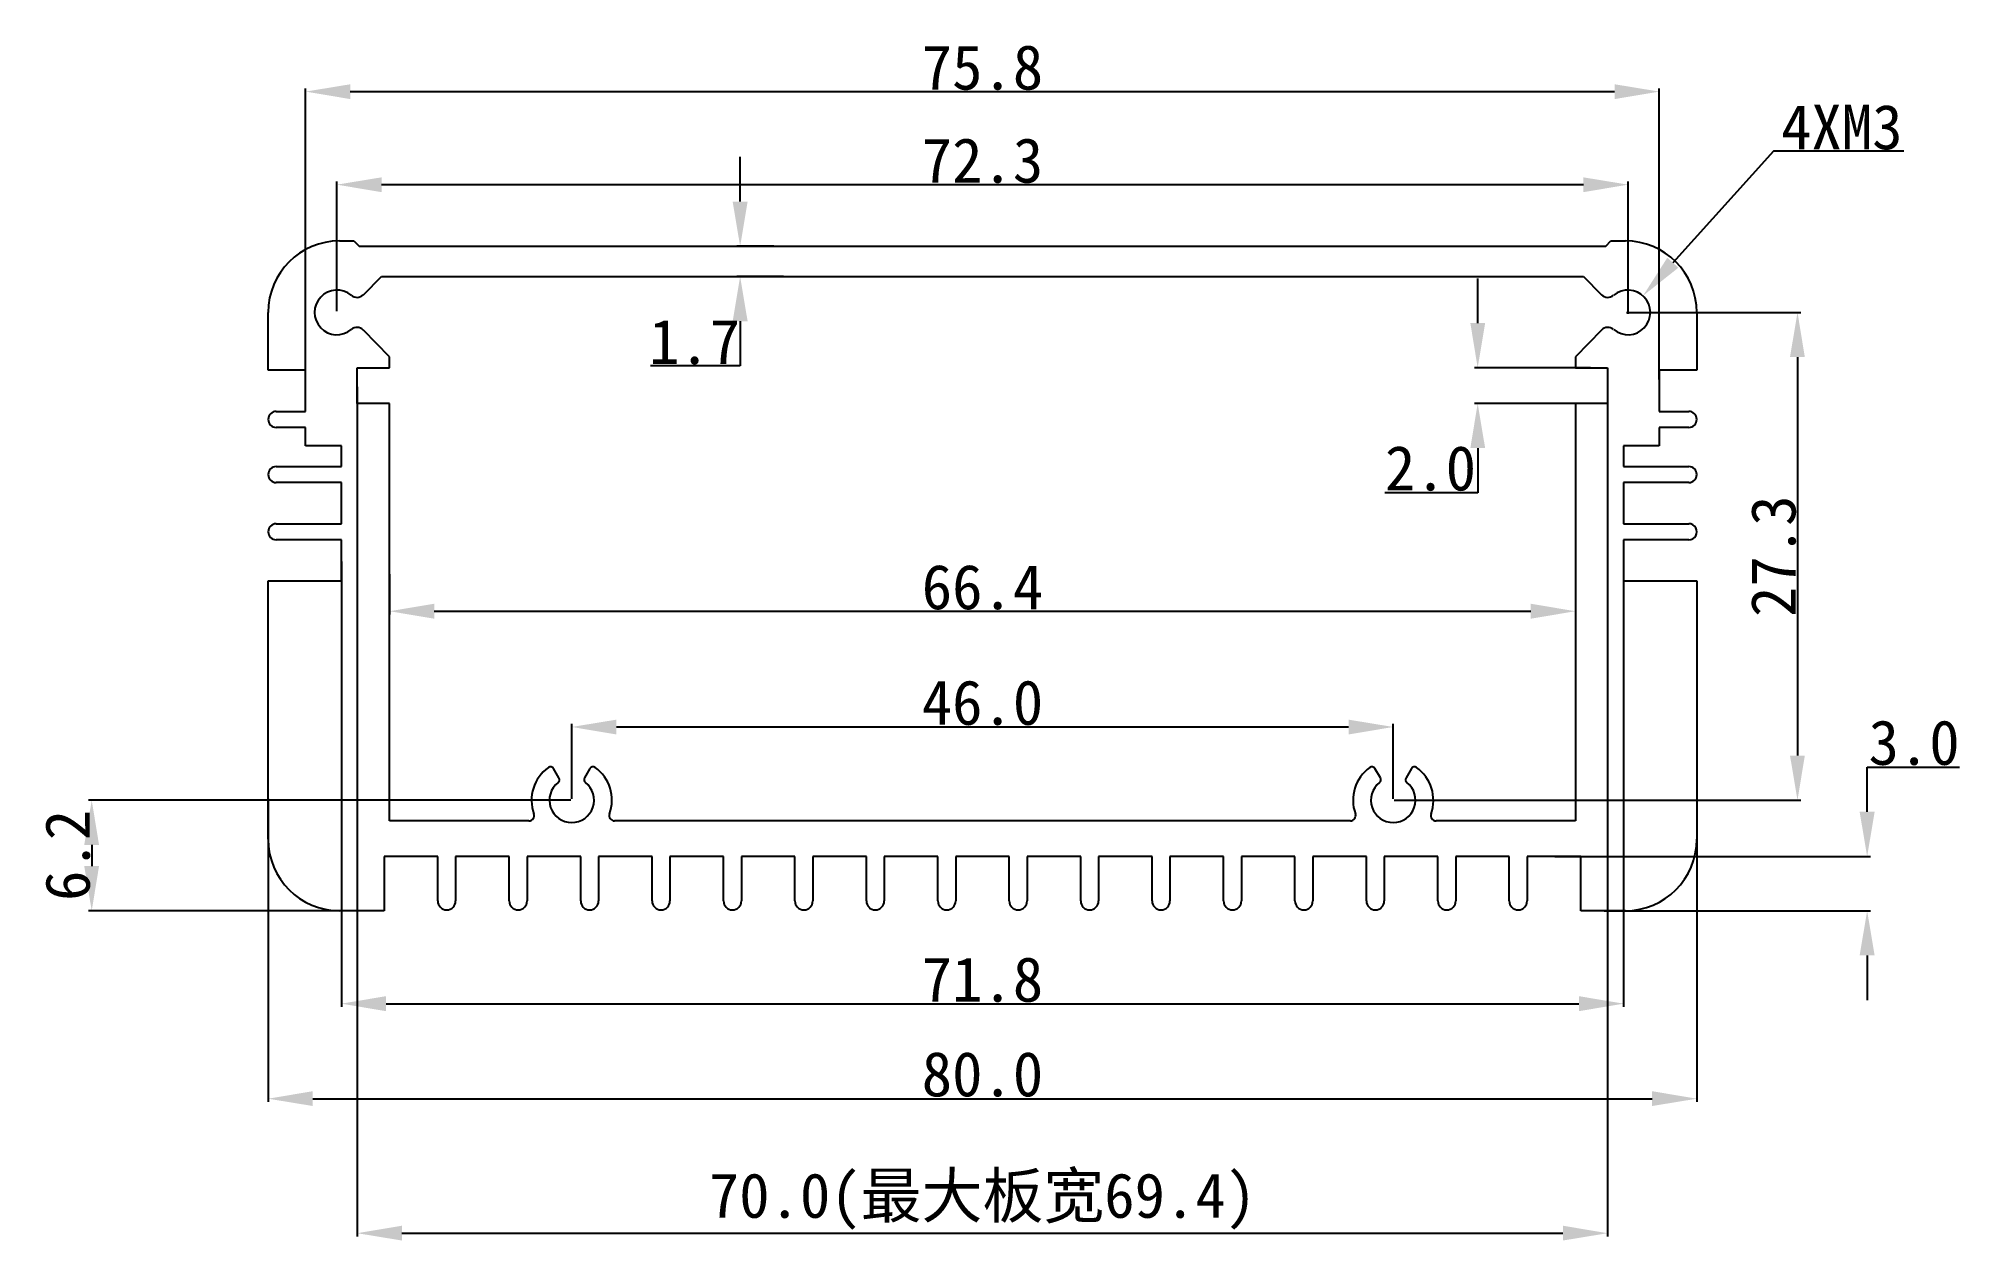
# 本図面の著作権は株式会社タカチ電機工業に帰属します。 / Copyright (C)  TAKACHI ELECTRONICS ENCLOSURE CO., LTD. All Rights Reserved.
# Model space of a CAD drawing. Header units: inches. Extents: x -12 to 95, y -11 to 56.
import ezdxf

# ---------------------------------------------------------------- set-up
doc = ezdxf.new("R2010")
doc.units = ezdxf.units.IN
doc.header["$MEASUREMENT"] = 0
doc.layers.get('Defpoints').update_dxf_attribs({"lineweight": 25})
doc.layers.add('1', color=30, linetype='Continuous')
doc.styles.get("Standard").update_dxf_attribs({"font": 'simhei.ttf'})
doc.dimstyles.get("Standard").update_dxf_attribs({"dimtxt": 2.5, "dimasz": 2.5, "dimexe": 0.18, "dimexo": 0.0625, "dimgap": 0.09, "dimtad": 1, "dimtoh": 1, "dimdec": 1, "dimzin": 0, "dimdsep": 46, "dimtxsty": 'Standard', "dimcen": 0.09, "dimadec": 0, "dimazin": 0, "dimtfac": 1, "dimtdec": 1, "dimtofl": 0, "dimtmove": 0, "dimatfit": 3, "dimfxl": 1, "dimtolj": 1, "dimtzin": 0, "dimarcsym": 0})

# ---------------------------------------------------------------- blocks, each defined once
blk = doc.blocks.new('*D62')
at = {"color": 0, "lineweight": -2}
for p, q in [((4.43, 41.22), (4.43, 48.49)), ((76.73, 41.22), (76.73, 48.49)), ((6.93, 48.31), (74.23, 48.31))]:
    blk.add_line(p, q, dxfattribs=at)
at = {"color": 0}
for points in [[(6.93, 48.72), (6.93, 47.89), (4.43, 48.31)], [(74.23, 48.72), (74.23, 47.89), (76.73, 48.31)]]:
    blk.add_solid(points, dxfattribs=at)
at = {"layer": 'Defpoints', "color": 0}
for p in [(76.73, 48.31), (4.43, 41.16), (76.73, 41.16)]:
    blk.add_point(p, dxfattribs=at)
at = {"color": 0, "insert": (40.58, 49.65), "char_height": 2.5, "attachment_point": 5}
blk.add_mtext('\\A1;72.3', dxfattribs=at)
blk = doc.blocks.new('*D63')
at = {"color": 0, "lineweight": -2}
for p, q in [((2.68, 37.4), (2.68, 53.7)), ((5.18, 53.52), (75.98, 53.52)), ((78.48, 37.4), (78.48, 53.7))]:
    blk.add_line(p, q, dxfattribs=at)
at = {"color": 0}
for points in [[(5.18, 53.93), (5.18, 53.1), (2.68, 53.52)], [(75.98, 53.93), (75.98, 53.1), (78.48, 53.52)]]:
    blk.add_solid(points, dxfattribs=at)
at = {"layer": 'Defpoints', "color": 0}
for p in [(78.48, 53.52), (2.68, 37.33), (78.48, 37.33)]:
    blk.add_point(p, dxfattribs=at)
at = {"color": 0, "insert": (40.58, 54.86), "char_height": 2.5, "attachment_point": 5}
blk.add_mtext('\\A1;75.8', dxfattribs=at)
blk = doc.blocks.new('*D64')
at = {"color": 0, "lineweight": -2}
for p, q in [((27.01, 47.36), (27.01, 49.86)), ((28.89, 44.86), (26.83, 44.86)), ((29.44, 43.16), (26.83, 43.16)), ((27.01, 40.66), (27.01, 38.16)), ((27.01, 38.16), (21.99, 38.16))]:
    blk.add_line(p, q, dxfattribs=at)
at = {"color": 0}
for points in [[(26.59, 47.36), (27.43, 47.36), (27.01, 44.86)], [(26.59, 40.66), (27.43, 40.66), (27.01, 43.16)]]:
    blk.add_solid(points, dxfattribs=at)
at = {"layer": 'Defpoints', "color": 0}
for p in [(28.95, 44.86), (27.01, 43.16), (29.5, 43.16)]:
    blk.add_point(p, dxfattribs=at)
at = {"color": 0, "insert": (24.46, 39.5), "char_height": 2.5, "attachment_point": 5}
blk.add_mtext('\\A1;1.7', dxfattribs=at)
blk = doc.blocks.new('*D65')
at = {"color": 0, "lineweight": -2}
for p, q in [((68.31, 40.56), (68.31, 43.06)), ((74.62, 38.06), (68.13, 38.06)), ((74.62, 36.06), (68.13, 36.06)), ((68.31, 33.56), (68.31, 31.06)), ((68.31, 31.06), (63.11, 31.06))]:
    blk.add_line(p, q, dxfattribs=at)
at = {"color": 0}
for points in [[(67.9, 40.56), (68.73, 40.56), (68.31, 38.06)], [(67.9, 33.56), (68.73, 33.56), (68.31, 36.06)]]:
    blk.add_solid(points, dxfattribs=at)
at = {"layer": 'Defpoints', "color": 0}
for p in [(74.68, 38.06), (68.31, 36.06), (74.68, 36.06)]:
    blk.add_point(p, dxfattribs=at)
at = {"color": 0, "insert": (65.67, 32.42), "char_height": 2.5, "attachment_point": 5}
blk.add_mtext('\\A1;2.0', dxfattribs=at)
blk = doc.blocks.new('*D66')
at = {"color": 0, "lineweight": -2}
for p, q in [((76.79, 41.16), (86.4, 41.16)), ((86.22, 38.66), (86.22, 16.35)), ((63.64, 13.85), (86.4, 13.85))]:
    blk.add_line(p, q, dxfattribs=at)
at = {"color": 0}
for points in [[(85.8, 38.66), (86.63, 38.66), (86.22, 41.16)], [(85.8, 16.35), (86.63, 16.35), (86.22, 13.85)]]:
    blk.add_solid(points, dxfattribs=at)
at = {"layer": 'Defpoints', "color": 0}
for p in [(76.73, 41.16), (63.58, 13.85), (86.22, 13.85)]:
    blk.add_point(p, dxfattribs=at)
at = {"color": 0, "insert": (84.88, 27.51), "char_height": 2.5, "attachment_point": 5, "rotation": 90}
blk.add_mtext('\\A1;27.3', dxfattribs=at)
blk = doc.blocks.new('*D67')
at = {"color": 0, "lineweight": -2}
for p, q in [((4.68, 27.22), (4.68, 2.28)), ((76.48, 27.22), (76.48, 2.28)), ((7.18, 2.46), (73.98, 2.46))]:
    blk.add_line(p, q, dxfattribs=at)
at = {"color": 0}
for points in [[(7.18, 2.88), (7.18, 2.04), (4.68, 2.46)], [(73.98, 2.88), (73.98, 2.04), (76.48, 2.46)]]:
    blk.add_solid(points, dxfattribs=at)
at = {"layer": 'Defpoints', "color": 0}
for p in [(4.68, 27.28), (76.48, 27.28), (76.48, 2.46)]:
    blk.add_point(p, dxfattribs=at)
at = {"color": 0, "insert": (40.58, 3.8), "char_height": 2.5, "attachment_point": 5}
blk.add_mtext('\\A1;71.8', dxfattribs=at)
blk = doc.blocks.new('*D68')
at = {"color": 0, "lineweight": -2}
for p, q in [((80.58, 16.31), (80.58, -3.04)), ((0.58, 13.93), (0.58, -3.04)), ((3.08, -2.86), (78.08, -2.86))]:
    blk.add_line(p, q, dxfattribs=at)
at = {"color": 0}
for points in [[(3.08, -2.44), (3.08, -3.27), (0.58, -2.86)], [(78.08, -2.44), (78.08, -3.27), (80.58, -2.86)]]:
    blk.add_solid(points, dxfattribs=at)
at = {"layer": 'Defpoints', "color": 0}
for p in [(80.58, 16.37), (0.58, 13.99), (80.58, -2.86)]:
    blk.add_point(p, dxfattribs=at)
at = {"color": 0, "insert": (40.58, -1.5), "char_height": 2.5, "attachment_point": 5}
blk.add_mtext('\\A1;80.0', dxfattribs=at)
blk = doc.blocks.new('*D69')
at = {"color": 0, "lineweight": -2}
for p, q in [((17.52, 13.85), (-9.48, 13.85)), ((-9.3, 11.35), (-9.3, 10.16)), ((5.77, 7.66), (-9.48, 7.66))]:
    blk.add_line(p, q, dxfattribs=at)
at = {"color": 0}
for points in [[(-9.72, 11.35), (-8.89, 11.35), (-9.3, 13.85)], [(-9.72, 10.16), (-8.89, 10.16), (-9.3, 7.66)]]:
    blk.add_solid(points, dxfattribs=at)
at = {"layer": 'Defpoints', "color": 0}
for p in [(17.58, 13.85), (-9.3, 7.66), (5.83, 7.66)]:
    blk.add_point(p, dxfattribs=at)
at = {"color": 0, "insert": (-10.64, 10.76), "char_height": 2.5, "attachment_point": 5, "rotation": 90}
blk.add_mtext('\\A1;6.2', dxfattribs=at)
blk = doc.blocks.new('*D70')
at = {"color": 0, "lineweight": -2}
for p, q in [((90.12, 13.2), (90.12, 15.7)), ((90.12, 15.7), (95.3, 15.7)), ((72.64, 10.7), (90.3, 10.7)), ((75.39, 7.66), (90.3, 7.66)), ((90.12, 5.16), (90.12, 2.66))]:
    blk.add_line(p, q, dxfattribs=at)
at = {"color": 0}
for points in [[(89.7, 13.2), (90.54, 13.2), (90.12, 10.7)], [(89.7, 5.16), (90.54, 5.16), (90.12, 7.66)]]:
    blk.add_solid(points, dxfattribs=at)
at = {"layer": 'Defpoints', "color": 0}
for p in [(72.58, 10.7), (90.12, 10.7), (75.33, 7.66)]:
    blk.add_point(p, dxfattribs=at)
at = {"color": 0, "insert": (92.75, 17.06), "char_height": 2.5, "attachment_point": 5}
blk.add_mtext('\\A1;3.0', dxfattribs=at)
blk = doc.blocks.new('*D71')
at = {"color": 0, "lineweight": -2}
for p, q in [((7.38, 26.5), (7.38, 24.25)), ((73.78, 26.5), (73.78, 24.25)), ((9.88, 24.43), (71.28, 24.43))]:
    blk.add_line(p, q, dxfattribs=at)
at = {"color": 0}
for points in [[(9.88, 24.85), (9.88, 24.01), (7.38, 24.43)], [(71.28, 24.85), (71.28, 24.01), (73.78, 24.43)]]:
    blk.add_solid(points, dxfattribs=at)
at = {"layer": 'Defpoints', "color": 0}
for p in [(7.38, 26.56), (73.78, 26.56), (73.78, 24.43)]:
    blk.add_point(p, dxfattribs=at)
at = {"color": 0, "insert": (40.58, 25.77), "char_height": 2.5, "attachment_point": 5}
blk.add_mtext('\\A1;66.4', dxfattribs=at)
blk = doc.blocks.new('*D72')
at = {"layer": '1', "color": 0, "lineweight": -2}
for p, q in [((5.57, 37), (5.57, -10.57)), ((75.58, 37), (75.58, -10.57)), ((8.07, -10.39), (73.08, -10.39))]:
    blk.add_line(p, q, dxfattribs=at)
at = {"layer": '1', "color": 0}
for points in [[(8.07, -9.97), (8.07, -10.8), (5.57, -10.39)], [(73.08, -9.97), (73.08, -10.8), (75.58, -10.39)]]:
    blk.add_solid(points, dxfattribs=at)
at = {"layer": 'Defpoints', "color": 0}
for p in [(5.57, 37.06), (75.58, 37.06), (75.58, -10.39)]:
    blk.add_point(p, dxfattribs=at)
at = {"layer": '1', "color": 0, "insert": (40.58, -8.61), "char_height": 2.5, "attachment_point": 5}
blk.add_mtext('\\A1;70.0(最大板宽69.4)', dxfattribs=at)
blk = doc.blocks.new('*D73')
at = {"color": 0, "lineweight": -2}
for p, q in [((17.58, 13.92), (17.58, 18.13)), ((20.08, 17.95), (61.08, 17.95)), ((63.58, 13.92), (63.58, 18.13))]:
    blk.add_line(p, q, dxfattribs=at)
at = {"color": 0}
for points in [[(20.08, 18.36), (20.08, 17.53), (17.58, 17.95)], [(61.08, 18.36), (61.08, 17.53), (63.58, 17.95)]]:
    blk.add_solid(points, dxfattribs=at)
at = {"layer": 'Defpoints', "color": 0}
for p in [(63.58, 17.95), (17.58, 13.85), (63.58, 13.85)]:
    blk.add_point(p, dxfattribs=at)
at = {"color": 0, "insert": (40.58, 19.3), "char_height": 2.5, "attachment_point": 5}
blk.add_mtext('\\A1;46.0', dxfattribs=at)
blk = doc.blocks.new('*D74')
at = {"color": 0, "lineweight": -2}
for p, q in [((84.88, 50.18), (79.24, 43.94)), ((92.18, 50.18), (84.88, 50.18)), ((76.64, 41.16), (76.82, 41.16)), ((76.73, 41.07), (76.73, 41.25))]:
    blk.add_line(p, q, dxfattribs=at)
at = {"color": 0}
blk.add_solid([(78.93, 44.22), (79.55, 43.66), (77.57, 42.09)], dxfattribs=at)
at = {"layer": 'Defpoints', "color": 0}
for p in [(77.57, 42.09), (75.89, 40.23)]:
    blk.add_point(p, dxfattribs=at)
at = {"color": 0, "insert": (88.7, 51.52), "char_height": 2.5, "attachment_point": 5}
blk.add_mtext('\\A1;{\\f@SimHei|b0|i0|c134|p49;4XM3}', dxfattribs=at)

msp = doc.modelspace()

# ---------------------------------------------------------------- linework, layer by layer
for p, q in [((4.58, 45.16), (5.38, 45.16)), ((5.38, 45.16), (5.67, 44.86)), ((5.67, 44.86), (75.49, 44.86)), ((75.49, 44.86), (75.77, 45.16)), ((75.77, 45.16), (76.58, 45.16)), ((5.91, 42.15), (6.92, 43.16)), ((6.92, 43.16), (74.24, 43.16)), ((74.24, 43.16), (75.25, 42.15)), ((0.58, 37.92), (0.58, 41.16)), ((80.58, 41.16), (80.58, 37.92)), ((7.38, 38.68), (5.91, 40.17)), ((75.25, 40.17), (73.78, 38.68)), ((2.68, 37.92), (0.58, 37.92)), ((2.68, 35.62), (2.68, 37.92)), ((5.57, 36.06), (5.57, 38.06)), ((5.57, 38.06), (7.38, 38.06)), ((7.38, 38.06), (7.38, 38.68)), ((73.78, 38.68), (73.78, 38.06)), ((73.78, 38.06), (75.58, 38.06)), ((75.58, 38.06), (75.58, 36.06)), ((80.58, 37.92), (78.48, 37.92)), ((78.48, 37.92), (78.48, 35.62)), ((1.03, 35.62), (2.68, 35.62)), ((7.38, 36.06), (5.57, 36.06)), ((7.38, 12.69), (7.38, 36.06)), ((75.58, 36.06), (73.78, 36.06)), ((73.78, 36.06), (73.78, 12.69)), ((78.48, 35.62), (80.13, 35.62)), ((2.68, 34.72), (1.03, 34.72)), ((2.68, 33.68), (2.68, 34.72)), ((80.13, 34.72), (78.48, 34.72)), ((78.48, 34.72), (78.48, 33.68)), ((4.68, 33.68), (2.68, 33.68)), ((4.68, 32.53), (4.68, 33.68)), ((78.48, 33.68), (76.48, 33.68)), ((76.48, 33.68), (76.48, 32.53)), ((1.03, 32.53), (4.68, 32.53)), ((76.48, 32.53), (80.13, 32.53)), ((4.68, 31.63), (1.03, 31.63)), ((4.68, 29.33), (4.68, 31.63)), ((80.13, 31.63), (76.48, 31.63)), ((76.48, 31.63), (76.48, 29.33)), ((1.03, 29.33), (4.68, 29.33)), ((76.48, 29.33), (80.13, 29.33)), ((4.68, 28.43), (1.03, 28.43)), ((4.68, 26.13), (4.68, 28.43)), ((80.13, 28.43), (76.48, 28.43)), ((76.48, 28.43), (76.48, 26.13)), ((0.58, 11.66), (0.58, 26.13)), ((0.58, 26.13), (4.68, 26.13)), ((76.48, 26.13), (80.58, 26.13)), ((80.58, 26.13), (80.58, 11.66)), ((16.86, 15.1), (16.56, 15.62)), ((18.6, 15.62), (18.3, 15.1)), ((62.86, 15.1), (62.56, 15.62)), ((64.6, 15.62), (64.3, 15.1)), ((15.18, 12.69), (7.38, 12.69)), ((61.18, 12.69), (19.98, 12.69)), ((73.78, 12.69), (65.98, 12.69)), ((10.08, 10.7), (7.08, 10.7)), ((7.08, 10.7), (7.08, 7.66)), ((10.08, 8.21), (10.08, 10.7)), ((14.08, 10.7), (11.08, 10.7)), ((11.08, 10.7), (11.08, 8.21)), ((14.08, 8.21), (14.08, 10.7)), ((18.08, 10.7), (15.08, 10.7)), ((15.08, 10.7), (15.08, 8.21)), ((18.08, 8.21), (18.08, 10.7)), ((22.08, 10.7), (19.08, 10.7)), ((19.08, 10.7), (19.08, 8.21)), ((22.08, 8.21), (22.08, 10.7)), ((26.08, 10.7), (23.08, 10.7)), ((23.08, 10.7), (23.08, 8.21)), ((26.08, 8.21), (26.08, 10.7)), ((30.08, 10.7), (27.08, 10.7)), ((27.08, 10.7), (27.08, 8.21)), ((30.08, 8.21), (30.08, 10.7)), ((34.08, 10.7), (31.08, 10.7)), ((31.08, 10.7), (31.08, 8.21)), ((34.08, 8.21), (34.08, 10.7)), ((38.08, 10.7), (35.08, 10.7)), ((35.08, 10.7), (35.08, 8.21)), ((38.08, 8.21), (38.08, 10.7)), ((42.08, 10.7), (39.08, 10.7)), ((39.08, 10.7), (39.08, 8.21)), ((42.08, 8.21), (42.08, 10.7)), ((46.08, 10.7), (43.08, 10.7)), ((43.08, 10.7), (43.08, 8.21)), ((46.08, 8.21), (46.08, 10.7)), ((50.08, 10.7), (47.08, 10.7)), ((47.08, 10.7), (47.08, 8.21)), ((50.08, 8.21), (50.08, 10.7)), ((54.08, 10.7), (51.08, 10.7)), ((51.08, 10.7), (51.08, 8.21)), ((54.08, 8.21), (54.08, 10.7)), ((58.08, 10.7), (55.08, 10.7)), ((55.08, 10.7), (55.08, 8.21)), ((58.08, 8.21), (58.08, 10.7)), ((62.08, 10.7), (59.08, 10.7)), ((59.08, 10.7), (59.08, 8.21)), ((62.08, 8.21), (62.08, 10.7)), ((66.08, 10.7), (63.08, 10.7)), ((63.08, 10.7), (63.08, 8.21)), ((66.08, 8.21), (66.08, 10.7)), ((70.08, 10.7), (67.08, 10.7)), ((67.08, 10.7), (67.08, 8.21)), ((70.08, 8.21), (70.08, 10.7)), ((74.08, 10.7), (71.08, 10.7)), ((71.08, 10.7), (71.08, 8.21)), ((74.08, 7.66), (74.08, 10.7)), ((7.08, 7.66), (4.58, 7.66)), ((76.58, 7.66), (74.08, 7.66))]:
    msp.add_line(p, q)
for centre, radius, start, end in [((4.58, 41.16), 4, 90, 180), ((76.58, 41.16), 4, 0, 90), ((4.43, 41.16), 1.25, 49.9692, 310.0308), ((5.55, 42.5), 0.5, 229.9692, 315.2863), ((75.6, 42.5), 0.5, 224.7137, 310.0308), ((76.73, 41.16), 1.25, 229.9692, 130.0308), ((5.55, 39.82), 0.5, 44.7137, 130.0308), ((75.6, 39.82), 0.5, 49.9692, 135.2863), ((1.03, 35.17), 0.449, 90, 270), ((80.13, 35.17), 0.449, 270, 90), ((1.03, 32.08), 0.449, 90, 270), ((80.13, 32.08), 0.449, 270, 90), ((1.03, 28.88), 0.449, 90, 270), ((80.13, 28.88), 0.449, 269.8017, 90.1983), ((17.58, 13.85), 2.25, 125.5987, 199.7097), ((16.39, 15.52), 0.2, 30, 125.5987), ((16.69, 15), 0.2, 307.9281, 30), ((18.47, 15), 0.2, 150, 232.0719), ((18.77, 15.52), 0.2, 54.4013, 150), ((17.58, 13.85), 2.25, 340.2903, 54.4013), ((63.58, 13.85), 2.25, 125.5987, 199.7097), ((62.38, 15.52), 0.2, 30, 125.5987), ((62.69, 15), 0.2, 307.9281, 30), ((64.47, 15), 0.2, 150, 232.0719), ((64.77, 15.52), 0.2, 54.4013, 150), ((63.58, 13.85), 2.25, 340.2903, 54.4013), ((17.58, 13.85), 1.25, 127.9281, 52.0719), ((63.58, 13.85), 1.25, 127.9281, 52.0719), ((15.18, 12.99), 0.3, 270, 19.7097), ((19.98, 12.99), 0.3, 160.2903, 270), ((61.18, 12.99), 0.3, 270, 19.7097), ((65.98, 12.99), 0.3, 160.2903, 270), ((4.58, 11.66), 4, 180, 270), ((76.58, 11.66), 4, 270, 0), ((10.58, 8.21), 0.5, 180, 0), ((14.58, 8.21), 0.5, 180, 0), ((18.58, 8.21), 0.5, 180, 0), ((22.58, 8.21), 0.5, 180, 0), ((26.58, 8.21), 0.5, 180, 0), ((30.58, 8.21), 0.5, 180, 0), ((34.58, 8.21), 0.5, 180, 0), ((38.58, 8.21), 0.5, 180, 0), ((42.58, 8.21), 0.5, 180, 0), ((46.58, 8.21), 0.5, 180, 0), ((50.58, 8.21), 0.5, 180, 0), ((54.58, 8.21), 0.5, 180, 0), ((58.58, 8.21), 0.5, 180, 0), ((62.58, 8.21), 0.5, 180, 0), ((66.58, 8.21), 0.5, 180, 0), ((70.58, 8.21), 0.5, 180, 0)]:
    msp.add_arc(centre, radius, start, end)

# ---------------------------------------------------------------- dimensions: what is measured, and where the dimension line sits
for base, p1, p2, picture, middle in [((78.48, 53.52), (2.68, 37.33), (78.48, 37.33), '*D63', (40.58, 54.86)), ((76.73, 48.31), (4.43, 41.16), (76.73, 41.16), '*D62', (40.58, 49.65)), ((76.48, 2.46), (4.68, 27.28), (76.48, 27.28), '*D67', (40.58, 3.8)), ((73.78, 24.43), (7.38, 26.56), (73.78, 26.56), '*D71', (40.58, 25.77)), ((63.58, 17.95), (17.58, 13.85), (63.58, 13.85), '*D73', (40.58, 19.3)), ((80.58, -2.86), (0.58, 13.99), (80.58, 16.37), '*D68', (40.58, -1.5))]:
    dim = msp.add_linear_dim(base=base, p1=p1, p2=p2, dimstyle='Standard')
    dim.commit()
    dim.dimension.update_dxf_attribs({"geometry": picture, "text_midpoint": middle})
dim = msp.add_diameter_dim_2p(p1=(75.89, 40.23), p2=(77.57, 42.09), text='{\\f@SimHei|b0|i0|c134|p49;4XM3}', dimstyle='Standard')
dim.commit()
dim.dimension.update_dxf_attribs({"geometry": '*D74', "text_midpoint": (88.7, 50.18), "dimtype": 163})
for base, p1, p2, picture, middle in [((27.01, 43.16), (28.95, 44.86), (29.5, 43.16), '*D64', (24.46, 39.5)), ((68.31, 36.06), (74.68, 38.06), (74.68, 36.06), '*D65', (65.67, 32.42)), ((86.22, 13.85), (76.73, 41.16), (63.58, 13.85), '*D66', (84.88, 27.51)), ((90.12, 10.7), (75.33, 7.66), (72.58, 10.7), '*D70', (92.75, 17.06)), ((-9.3, 7.66), (17.58, 13.85), (5.83, 7.66), '*D69', (-10.64, 10.76))]:
    dim = msp.add_linear_dim(base=base, p1=p1, p2=p2, angle=90, dimstyle='Standard')
    dim.commit()
    dim.dimension.update_dxf_attribs({"geometry": picture, "text_midpoint": middle})
at = {"layer": '1'}
dim = msp.add_linear_dim(base=(75.58, -10.39), p1=(5.57, 37.06), p2=(75.58, 37.06), text='<>(最大板宽69.4)', dimstyle='Standard', dxfattribs=at)
dim.commit()
dim.dimension.update_dxf_attribs({"geometry": '*D72', "text_midpoint": (40.58, -8.61)})

doc.saveas('drawing.dxf')
